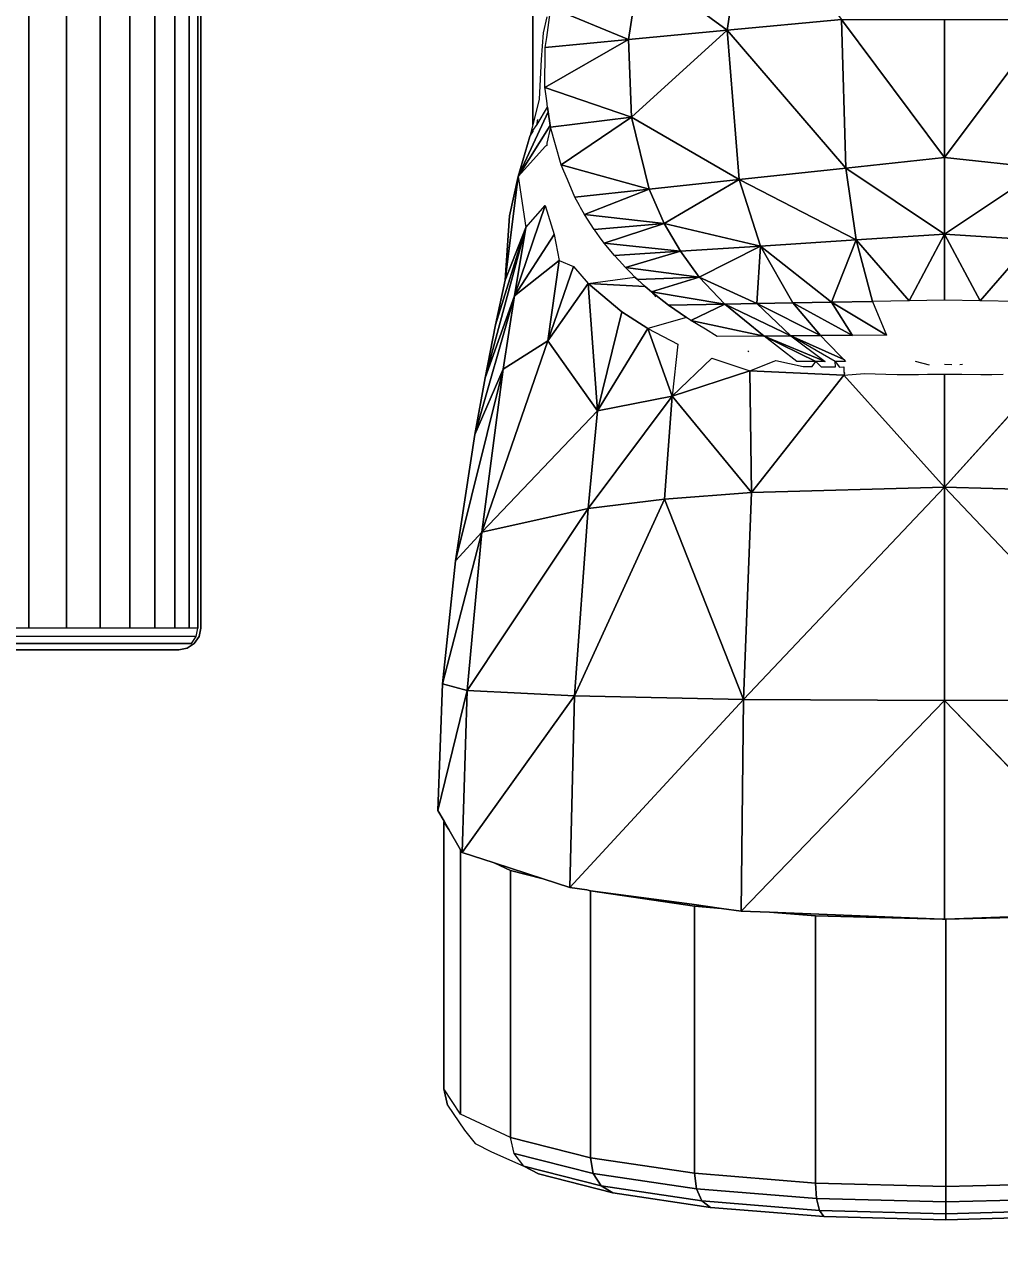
# Model space of a CAD drawing. Header units: centimetres. Extents: x -48696 to 156237, y -5617 to 29024.
# Drawn here: x -20443.02 to -20438.28, y 19738.96 to 19744.98 of the extents above; entities that cross this region are included whole.
import ezdxf

# ---------------------------------------------------------------- set-up
doc = ezdxf.new("R2010")
doc.units = ezdxf.units.CM
doc.layers.add('A0 BV', color=7, linetype='Continuous', plot=False)
doc.layers.add('Moveis', color=1, linetype='Continuous', lineweight=9)
doc.layers.add('Parede Baixa', color=5, linetype='Continuous', lineweight=50)
doc.layers.add('Piso', color=55, linetype='Continuous')
doc.styles.add('Valéria', font='romantic.ttf', dxfattribs={"height": 10})
doc.dimstyles.new('Cota - 50', dxfattribs={"dimtxt": 10, "dimasz": 5, "dimexe": 10, "dimexo": 20, "dimgap": 5, "dimtad": 1, "dimtxsty": 'Valéria', "dimblk": 'DOT', "dimcen": 0, "dimclrd": 12, "dimclre": 12, "dimclrt": 2, "dimazin": 2, "dimtfac": 1, "dimtix": 1, "dimtmove": 0, "dimatfit": 3, "dimldrblk": 'DOT', "dimfxl": 1, "dimarcsym": 0})

# ---------------------------------------------------------------- blocks, each defined once
blk = doc.blocks.new('o')
at = {"layer": 'Moveis'}
for p, q in [((12559.6265, 3259.6549), (12559.5928, 3260.484)), ((12559.6116, 3260.2485), (12559.6265, 3259.6549)), ((12560.9959, 3259.6551), (12560.9819, 3260.2111)), ((12557.0976, 3259.7316), (12557.0985, 3259.7198)), ((12557.0949, 3259.6499), (12557.0973, 3259.6824)), ((12559.5943, 3258.8516), (12559.6262, 3259.641)), ((12559.6262, 3259.641), (12559.6112, 3259.0615)), ((12559.6262, 3259.641), (12559.6265, 3259.6499)), ((12559.6265, 3259.6499), (12559.6265, 3259.6549)), ((12560.9815, 3259.0995), (12560.9959, 3259.6551)), ((12557.0822, 3259.5158), (12557.0985, 3259.5799)), ((12557.1416, 3259.3825), (12557.1429, 3259.4344)), ((12557.1429, 3259.4344), (12557.1431, 3259.4443)), ((12557.1393, 3259.334), (12557.1416, 3259.3825)), ((12557.1386, 3259.2842), (12557.1393, 3259.334)), ((12560.9398, 3258.5819), (12560.9815, 3259.0995)), ((12559.6112, 3259.0615), (12559.5943, 3258.8516)), ((12557.0819, 3258.8727), (12557.079, 3258.8801)), ((12559.5943, 3258.8516), (12559.5891, 3258.7229)), ((12557.034, 3258.7523), (12557.0373, 3258.7573)), ((12559.5891, 3258.7229), (12559.5767, 3258.6327)), ((12559.5581, 3258.498), (12559.5767, 3258.6327)), ((12559.5767, 3258.6327), (12559.5667, 3258.5089)), ((12560.8736, 3258.1378), (12560.9398, 3258.5819)), ((12559.5667, 3258.5089), (12559.496, 3258.0346)), ((12559.496, 3258.0346), (12559.5581, 3258.498)), ((12556.7414, 3258.285), (12556.7098, 3258.249)), ((12556.7663, 3258.3134), (12556.7414, 3258.285)), ((12556.7663, 3258.3134), (12556.7879, 3258.3331)), ((12560.7875, 3257.7974), (12560.8736, 3258.1378)), ((12559.492, 3258.0189), (12559.4814, 3257.9417)), ((12559.496, 3258.0346), (12559.492, 3258.0189)), ((12559.4814, 3257.9417), (12559.4416, 3257.8195)), ((12555.5125, 3257.8355), (12555.5848, 3257.8199)), ((12555.5848, 3257.8199), (12555.7066, 3257.8106)), ((12555.7066, 3257.8106), (12555.8866, 3257.8005)), ((12555.8866, 3257.8005), (12556.0048, 3257.7716)), ((12555.9794, 3257.7947), (12555.9824, 3257.7933)), ((12556.002, 3257.7922), (12555.9824, 3257.7933)), ((12559.3687, 3257.5958), (12559.4416, 3257.8195)), ((12559.4416, 3257.8195), (12559.404, 3257.671)), ((12560.7875, 3257.7974), (12560.7526, 3257.731)), ((12555.3537, 3257.7716), (12556.0048, 3257.7716)), ((12556.0048, 3257.7716), (12556.0576, 3257.7588)), ((12556.0296, 3257.7716), (12556.0362, 3257.7716)), ((12556.0576, 3257.7588), (12556.2404, 3257.7047)), ((12560.6872, 3257.5838), (12560.7526, 3257.731)), ((12556.2404, 3257.7047), (12556.4193, 3257.666)), ((12556.4193, 3257.666), (12556.7118, 3257.6462)), ((12559.404, 3257.671), (12559.3687, 3257.5958)), ((12556.7118, 3257.6462), (12556.9156, 3257.6013)), ((12557.1581, 3257.5544), (12556.9156, 3257.6013)), ((12557.4167, 3257.5082), (12557.1581, 3257.5544)), ((12559.3687, 3257.5958), (12559.3212, 3257.45)), ((12560.6488, 3257.5098), (12560.6872, 3257.5838)), ((12557.9917, 3257.42), (12557.4167, 3257.5082)), ((12560.5881, 3257.4603), (12560.6488, 3257.5098)), ((12559.309, 3257.443), (12559.2164, 3257.389)), ((12559.3212, 3257.45), (12559.309, 3257.443)), ((12560.4742, 3257.3839), (12560.5881, 3257.4603)), ((12558.5531, 3257.3604), (12557.9917, 3257.42)), ((12559.1797, 3257.3675), (12559.2164, 3257.389)), ((12559.2164, 3257.389), (12559.182, 3257.3659)), ((12560.4742, 3257.3839), (12560.3996, 3257.3659)), ((12559.131, 3257.3391), (12558.5531, 3257.3604)), ((12559.1797, 3257.3675), (12559.131, 3257.3391)), ((12559.182, 3257.3659), (12559.1797, 3257.3675)), ((12559.182, 3257.3659), (12560.0237, 3257.3659)), ((12560.0237, 3257.3659), (12560.055, 3257.3659)), ((12560.055, 3257.3659), (12560.3996, 3257.3659)), ((12554.9986, 3256.2579), (12558.2986, 3256.2579)), ((12558.2986, 3256.2579), (12558.3368, 3256.2502)), ((12558.3368, 3256.2502), (12558.3693, 3256.2285)), ((12558.3368, 3256.237), (12558.3368, 3256.1974)), ((12558.3368, 3256.1974), (12558.3368, 3256.1321)), ((12558.3693, 3256.2285), (12558.391, 3256.196)), ((12558.3693, 3256.2154), (12558.3693, 3256.1764)), ((12558.391, 3256.196), (12558.3986, 3256.1577)), ((12558.3693, 3256.1764), (12558.3693, 3256.1119)), ((12558.3986, 3252.9781), (12558.3986, 3256.1577)), ((12558.3368, 3256.1321), (12558.3368, 3256.0422)), ((12558.3693, 3256.1119), (12558.3693, 3256.0231)), ((12558.3368, 3256.0422), (12558.3368, 3255.9289)), ((12558.3693, 3256.0231), (12558.3693, 3255.9114)), ((12558.3368, 3255.9289), (12558.3368, 3255.7943)), ((12558.3693, 3255.9114), (12558.3693, 3255.7784)), ((12558.3368, 3255.7943), (12558.3368, 3255.6403)), ((12558.3693, 3255.7784), (12558.3693, 3255.6264)), ((12558.3368, 3255.6403), (12558.3368, 3255.4693)), ((12558.3693, 3255.6264), (12558.3693, 3255.4577)), ((12558.3368, 3255.4693), (12558.3368, 3255.2842)), ((12558.3693, 3255.4577), (12558.3693, 3255.2749))]:
    blk.add_line(p, q, dxfattribs=at)
for points, invisible_edges in [([(12560.9819, 3260.2111), (12561.0428, 3264.449), (12560.9959, 3259.6551)], 3), ([(12559.5891, 3260.5769), (12559.6265, 3259.6499), (12558.6294, 3259.6499)], 1), ([(12559.6265, 3259.6499), (12559.5891, 3260.5769), (12559.5928, 3260.484)], 13), ([(12559.6265, 3259.6499), (12559.5928, 3260.484), (12559.6265, 3259.6549)], 1), ([(12560.8292, 3260.2485), (12559.6265, 3259.6549), (12559.6116, 3260.2485)], 1), ([(12559.6265, 3259.6549), (12560.8292, 3260.2485), (12560.8441, 3259.6549)], 1), ([(12560.9004, 3260.2439), (12560.8441, 3259.6549), (12560.8292, 3260.2485)], 1), ([(12560.8441, 3259.6549), (12560.9004, 3260.2439), (12560.9152, 3259.6549)], 1), ([(12560.954, 3260.2307), (12560.9152, 3259.6549), (12560.9004, 3260.2439)], 1), ([(12560.9152, 3259.6549), (12560.954, 3260.2307), (12560.9685, 3259.655)], 1), ([(12560.9819, 3260.2111), (12560.9685, 3259.655), (12560.954, 3260.2307)], 1), ([(12560.9685, 3259.655), (12560.9819, 3260.2111), (12560.9959, 3259.6551)], 1), ([(12557.1416, 3259.9173), (12557.1459, 3260.1096), (12557.1429, 3259.8653)], 3), ([(12557.6556, 3259.6499), (12557.1429, 3259.8653), (12557.1459, 3260.1096)], 3), ([(12557.6556, 3259.6499), (12557.1427, 3259.8144), (12557.1429, 3259.8653)], 13), ([(12557.6556, 3259.6499), (12557.1417, 3259.7278), (12557.1427, 3259.8144)], 13), ([(12557.6556, 3259.6499), (12557.1412, 3259.6825), (12557.1417, 3259.7245)], 13), ([(12557.6556, 3259.6499), (12557.1417, 3259.7245), (12557.1417, 3259.7278)], 13), ([(12557.1412, 3259.6781), (12557.6556, 3259.6499), (12557.1408, 3259.6499)], 1), ([(12557.6556, 3259.6499), (12557.1412, 3259.6216), (12557.1408, 3259.6499)], 1), ([(12557.6556, 3259.6499), (12557.1412, 3259.6781), (12557.1412, 3259.6825)], 13), ([(12557.1412, 3259.6216), (12557.6556, 3259.6499), (12557.1412, 3259.6172)], 3), ([(12557.1412, 3259.6172), (12557.6556, 3259.6499), (12557.1417, 3259.5719)], 3), ([(12557.1417, 3259.5719), (12557.6556, 3259.6499), (12557.1422, 3259.5303)], 3), ([(12557.1422, 3259.5303), (12557.6556, 3259.6499), (12557.1427, 3259.4853)], 3), ([(12557.1427, 3259.4853), (12557.6556, 3259.6499), (12557.1431, 3259.4443)], 3), ([(12557.1431, 3259.4443), (12557.6556, 3259.6499), (12557.1459, 3259.1901)], 13), ([(12559.6265, 3259.6499), (12559.5891, 3258.7229), (12558.6294, 3259.6499)], 1), ([(12559.5891, 3258.7229), (12559.6265, 3259.6499), (12559.5943, 3258.8516)], 3), ([(12559.5943, 3258.8516), (12559.6265, 3259.6499), (12559.6262, 3259.641)], 1), ([(12559.6262, 3259.641), (12560.8288, 3259.0615), (12559.6112, 3259.0615)], 1), ([(12560.8288, 3259.0615), (12559.6262, 3259.641), (12559.6265, 3259.6499)], 13), ([(12560.8288, 3259.0615), (12559.6265, 3259.6499), (12559.6265, 3259.6549)], 13), ([(12560.8288, 3259.0615), (12559.6265, 3259.6549), (12560.8441, 3259.6549)], 1), ([(12560.8441, 3259.6549), (12560.9, 3259.0662), (12560.8288, 3259.0615)], 1), ([(12560.9, 3259.0662), (12560.8441, 3259.6549), (12560.9152, 3259.6549)], 1), ([(12560.9152, 3259.6549), (12560.9536, 3259.0795), (12560.9, 3259.0662)], 1), ([(12560.9536, 3259.0795), (12560.9152, 3259.6549), (12560.9685, 3259.655)], 1), ([(12560.9685, 3259.655), (12560.9815, 3259.0995), (12560.9536, 3259.0795)], 1), ([(12560.9815, 3259.0995), (12560.9685, 3259.655), (12560.9959, 3259.6551)], 1), ([(12561.0428, 3251.4871), (12560.9815, 3259.0995), (12560.9959, 3259.6551)], 13), ([(12557.1459, 3259.1901), (12557.1416, 3259.3825), (12557.1429, 3259.4344)], 13), ([(12557.1459, 3259.1901), (12557.1429, 3259.4344), (12557.1431, 3259.4443)], 13), ([(12557.1459, 3259.1901), (12557.1393, 3259.334), (12557.1416, 3259.3825)], 13), ([(12557.1393, 3259.334), (12557.1459, 3259.1901), (12557.1386, 3259.2842)], 1), ([(12556.9663, 3258.9486), (12556.9901, 3259.1081), (12557.0748, 3259.1903)], 1), ([(12557.0748, 3259.1903), (12557.0832, 3259.1504), (12556.9663, 3258.9486)], 1), ([(12557.0832, 3259.1504), (12557.0748, 3259.1903), (12557.083, 3259.1984)], 1), ([(12557.1323, 3259.1902), (12557.1086, 3259.171), (12557.1083, 3259.1902)], 1), ([(12557.1252, 3258.7613), (12557.1323, 3259.1902), (12557.1459, 3259.1901)], 3), ([(12557.1459, 3259.1901), (12557.1323, 3259.1902), (12557.1358, 3259.193)], 1), ([(12557.1086, 3259.171), (12557.1072, 3259.1519), (12557.0832, 3259.1504)], 1), ([(12557.1072, 3259.1519), (12557.1086, 3259.171), (12557.1074, 3259.1292)], 3), ([(12557.1074, 3259.1292), (12557.1086, 3259.171), (12557.1078, 3259.0872)], 3), ([(12556.9757, 3259.0941), (12556.9663, 3258.9486), (12556.9653, 3259.084)], 1), ([(12556.9663, 3258.9486), (12556.9757, 3259.0941), (12556.9901, 3259.1081)], 13), ([(12557.1078, 3259.0872), (12557.1055, 3259.0459), (12557.0834, 3259.0621)], 1), ([(12557.1055, 3259.0459), (12557.1078, 3259.0872), (12557.1056, 3259.0049)], 3), ([(12560.9104, 3258.5435), (12560.9, 3259.0662), (12560.9536, 3259.0795)], 1), ([(12560.9536, 3259.0795), (12560.9398, 3258.5819), (12560.9104, 3258.5435)], 1), ([(12560.9398, 3258.5819), (12560.9536, 3259.0795), (12560.9815, 3259.0995)], 1), ([(12561.0428, 3251.4871), (12560.9398, 3258.5819), (12560.9815, 3259.0995)], 13), ([(12560.7842, 3258.5089), (12559.5943, 3258.8516), (12559.6112, 3259.0615)], 13), ([(12560.7842, 3258.5089), (12559.6112, 3259.0615), (12560.8288, 3259.0615)], 1), ([(12560.8288, 3259.0615), (12560.8558, 3258.5179), (12560.7842, 3258.5089)], 1), ([(12560.8558, 3258.5179), (12560.8288, 3259.0615), (12560.9, 3259.0662)], 1), ([(12560.9, 3259.0662), (12560.9104, 3258.5435), (12560.8558, 3258.5179)], 1), ([(12557.1056, 3259.0049), (12557.0819, 3258.8727), (12557.079, 3258.8801)], 1), ([(12557.0819, 3258.8727), (12557.1056, 3259.0049), (12557.1252, 3258.7613)], 3), ([(12560.7842, 3258.5089), (12559.5891, 3258.7229), (12559.5943, 3258.8516)], 13), ([(12556.9671, 3258.8268), (12556.9366, 3258.5596), (12556.8964, 3258.4921)], 1), ([(12556.9366, 3258.5596), (12556.9671, 3258.8268), (12556.9686, 3258.6132)], 1), ([(12558.6236, 3258.7325), (12559.492, 3258.0189), (12559.4814, 3257.9417)], 1), ([(12559.492, 3258.0189), (12558.6236, 3258.7325), (12559.5891, 3258.7229)], 13), ([(12559.5581, 3258.498), (12559.5891, 3258.7229), (12559.5767, 3258.6327)], 1), ([(12560.7842, 3258.5089), (12559.5767, 3258.6327), (12559.5891, 3258.7229)], 13), ([(12556.8217, 3258.6475), (12556.8833, 3258.4731), (12556.8265, 3258.391)], 1), ([(12556.8833, 3258.4731), (12556.8217, 3258.6475), (12556.8964, 3258.4921)], 1), ([(12559.5767, 3258.6327), (12560.7842, 3258.5089), (12559.5667, 3258.5089)], 1), ([(12560.8736, 3258.1378), (12560.9104, 3258.5435), (12560.9398, 3258.5819)], 1), ([(12561.0428, 3251.4871), (12560.8736, 3258.1378), (12560.9398, 3258.5819)], 13), ([(12556.6986, 3258.5309), (12556.6782, 3258.2174), (12556.655, 3258.1941)], 1), ([(12556.6782, 3258.2174), (12556.6986, 3258.5309), (12556.6983, 3258.2376)], 3), ([(12556.6983, 3258.2376), (12556.6986, 3258.5309), (12556.7098, 3258.249)], 1), ([(12556.7663, 3258.3134), (12556.7098, 3258.249), (12556.6986, 3258.5309)], 1), ([(12559.5667, 3258.5089), (12560.7136, 3258.0346), (12559.496, 3258.0346)], 1), ([(12560.7136, 3258.0346), (12559.5667, 3258.5089), (12560.7842, 3258.5089)], 1), ([(12560.7842, 3258.5089), (12560.7857, 3258.0473), (12560.7136, 3258.0346)], 1), ([(12560.7857, 3258.0473), (12560.7842, 3258.5089), (12560.8558, 3258.5179)], 1), ([(12560.8558, 3258.5179), (12560.8419, 3258.0836), (12560.7857, 3258.0473)], 1), ([(12560.8419, 3258.0836), (12560.8558, 3258.5179), (12560.9104, 3258.5435)], 1), ([(12560.9104, 3258.5435), (12560.8736, 3258.1378), (12560.8419, 3258.0836)], 1), ([(12556.8567, 3258.1784), (12556.8265, 3258.391), (12556.8833, 3258.4731)], 13), ([(12556.8567, 3258.1784), (12556.8833, 3258.4731), (12556.9328, 3258.2971)], 1), ([(12559.492, 3258.0189), (12559.5581, 3258.498), (12559.496, 3258.0346)], 1), ([(12556.655, 3258.1941), (12556.6, 3258.145), (12556.5806, 3258.4451)], 1), ([(12556.5432, 3258.0983), (12556.482, 3258.0522), (12556.4539, 3258.3705)], 1), ([(12556.8567, 3258.1784), (12556.7663, 3258.3134), (12556.8265, 3258.391)], 13), ([(12556.2981, 3258.3025), (12556.215, 3257.9134), (12556.1859, 3257.9012)], 1), ([(12556.215, 3257.9134), (12556.2981, 3258.3025), (12556.2541, 3257.93)], 3), ([(12556.2541, 3257.93), (12556.2981, 3258.3025), (12556.3346, 3257.9639)], 1), ([(12556.2981, 3258.3025), (12556.3813, 3257.9896), (12556.3346, 3257.9639)], 3), ([(12556.3813, 3257.9896), (12556.2981, 3258.3025), (12556.4135, 3258.0073)], 1), ([(12556.7098, 3258.249), (12556.7663, 3258.3134), (12556.7414, 3258.285)], 1), ([(12556.7277, 3258.0247), (12556.7098, 3258.249), (12556.7414, 3258.285)], 1), ([(12556.7414, 3258.285), (12556.8567, 3258.1784), (12556.7277, 3258.0247)], 1), ([(12556.8567, 3258.1784), (12556.7414, 3258.285), (12556.7663, 3258.3134)], 13), ([(12556.7098, 3258.249), (12556.7277, 3258.0247), (12556.6983, 3258.2376)], 1), ([(12555.6153, 3258.2078), (12555.6063, 3257.8355), (12555.47, 3257.8546)], 1), ([(12555.6063, 3257.8355), (12555.6153, 3258.2078), (12555.651, 3257.8292)], 1), ([(12555.8341, 3257.827), (12555.651, 3257.8292), (12555.6153, 3258.2078)], 1), ([(12555.9692, 3258.2218), (12555.8419, 3257.8281), (12555.8341, 3257.827)], 1), ([(12555.8419, 3257.8281), (12555.9692, 3258.2218), (12555.8946, 3257.8355)], 3), ([(12555.8946, 3257.8355), (12555.9692, 3258.2218), (12555.9232, 3257.8395)], 3), ([(12555.9232, 3257.8395), (12555.9692, 3258.2218), (12555.9443, 3257.8425)], 3), ([(12555.9443, 3257.8425), (12555.9692, 3258.2218), (12556.0074, 3257.8514)], 3), ([(12556.0074, 3257.8514), (12555.9692, 3258.2218), (12556.0153, 3257.8526)], 1), ([(12555.9692, 3258.2218), (12556.0961, 3257.8756), (12556.0153, 3257.8526)], 1), ([(12556.0961, 3257.8756), (12555.9692, 3258.2218), (12556.1859, 3257.9012)], 1), ([(12556.6, 3258.145), (12556.655, 3258.1941), (12556.6228, 3258.1654)], 1), ([(12560.7875, 3257.7974), (12560.8419, 3258.0836), (12560.8736, 3258.1378)], 1), ([(12561.0428, 3251.4871), (12560.7875, 3257.7974), (12560.8736, 3258.1378)], 13), ([(12556.482, 3258.0522), (12556.5432, 3258.0983), (12556.485, 3258.0545)], 3), ([(12556.485, 3258.0545), (12556.5432, 3258.0983), (12556.5146, 3258.0767)], 1), ([(12560.7526, 3257.731), (12560.7857, 3258.0473), (12560.8419, 3258.0836)], 1), ([(12560.8419, 3258.0836), (12560.7875, 3257.7974), (12560.7526, 3257.731)], 1), ([(12560.6215, 3257.671), (12559.4814, 3257.9417), (12559.492, 3258.0189)], 13), ([(12560.6215, 3257.671), (12559.492, 3258.0189), (12559.496, 3258.0346)], 13), ([(12560.6215, 3257.671), (12559.496, 3258.0346), (12560.7136, 3258.0346)], 1), ([(12560.7136, 3258.0346), (12560.6944, 3257.6866), (12560.6215, 3257.671)], 1), ([(12560.6944, 3257.6866), (12560.7136, 3258.0346), (12560.7857, 3258.0473)], 1), ([(12560.7857, 3258.0473), (12560.7526, 3257.731), (12560.6944, 3257.6866)], 1), ([(12556.3346, 3257.9639), (12556.3813, 3257.9896), (12556.3728, 3257.9849)], 1), ([(12558.6071, 3257.9621), (12559.3687, 3257.5958), (12559.3212, 3257.45)], 1), ([(12559.3687, 3257.5958), (12558.6071, 3257.9621), (12559.4416, 3257.8195)], 3), ([(12559.4416, 3257.8195), (12558.6071, 3257.9621), (12559.4814, 3257.9417)], 1), ([(12556.9893, 3257.8407), (12556.7845, 3257.6889), (12556.6234, 3257.8928)], 1), ([(12560.6215, 3257.671), (12559.4416, 3257.8195), (12559.4814, 3257.9417)], 13), ([(12555.3537, 3257.7716), (12555.5125, 3257.8355), (12555.5848, 3257.8199)], 13), ([(12555.9443, 3257.8425), (12556.002, 3257.7922), (12555.9232, 3257.8395)], 1), ([(12556.002, 3257.7922), (12555.9443, 3257.8425), (12556.2404, 3257.7047)], 13), ([(12556.0153, 3257.8526), (12556.2404, 3257.7047), (12556.0074, 3257.8514)], 1), ([(12556.2404, 3257.7047), (12556.0153, 3257.8526), (12556.0872, 3257.8355)], 13), ([(12556.2404, 3257.7047), (12556.0872, 3257.8355), (12556.101, 3257.8308)], 3), ([(12556.101, 3257.8308), (12556.0872, 3257.8355), (12556.099, 3257.8355)], 1), ([(12556.7845, 3257.6889), (12556.9893, 3257.8407), (12557.1187, 3257.6374)], 1), ([(12555.3537, 3257.7716), (12555.5848, 3257.8199), (12556.0048, 3257.7716)], 3), ([(12556.0048, 3257.7716), (12555.5848, 3257.8199), (12555.7066, 3257.8106)], 13), ([(12555.651, 3257.8292), (12555.8341, 3257.827), (12555.6777, 3257.8289)], 3), ([(12555.6777, 3257.8289), (12555.8341, 3257.827), (12555.8157, 3257.8272)], 1), ([(12556.0048, 3257.7716), (12555.7066, 3257.8106), (12555.8866, 3257.8005)], 1), ([(12556.002, 3257.7922), (12556.0362, 3257.7716), (12556.0296, 3257.7716)], 1), ([(12559.4416, 3257.8195), (12560.6215, 3257.671), (12559.404, 3257.671)], 1), ([(12561.0428, 3251.4871), (12560.7526, 3257.731), (12560.7875, 3257.7974)], 13), ([(12558.2986, 3256.2579), (12555.1638, 3257.027), (12555.3537, 3257.7716)], 13), ([(12558.2986, 3256.2579), (12555.1638, 3257.027), (12555.3537, 3257.7716)], 13), ([(12558.2986, 3256.2579), (12555.1638, 3257.027), (12555.3537, 3257.7716)], 13), ([(12558.2986, 3256.2579), (12555.1638, 3257.027), (12555.3537, 3257.7716)], 13), ([(12558.2986, 3256.2579), (12555.1638, 3257.027), (12555.3537, 3257.7716)], 13), ([(12558.2986, 3256.2579), (12555.3537, 3257.7716), (12556.0048, 3257.7716)], 13), ([(12558.2986, 3256.2579), (12555.3537, 3257.7716), (12556.0048, 3257.7716)], 13), ([(12558.2986, 3256.2579), (12555.3537, 3257.7716), (12556.0048, 3257.7716)], 13), ([(12558.2986, 3256.2579), (12555.3537, 3257.7716), (12556.0048, 3257.7716)], 13), ([(12558.2986, 3256.2579), (12555.3537, 3257.7716), (12556.0048, 3257.7716)], 13), ([(12558.2986, 3256.2579), (12556.0048, 3257.7716), (12556.0576, 3257.7588)], 13), ([(12558.2986, 3256.2579), (12556.0048, 3257.7716), (12556.0576, 3257.7588)], 13), ([(12558.2986, 3256.2579), (12556.0048, 3257.7716), (12556.0576, 3257.7588)], 13), ([(12558.2986, 3256.2579), (12556.0048, 3257.7716), (12556.0576, 3257.7588)], 13), ([(12558.2986, 3256.2579), (12556.0048, 3257.7716), (12556.0576, 3257.7588)], 13), ([(12556.0362, 3257.7716), (12556.2404, 3257.7047), (12556.0576, 3257.7588)], 1), ([(12558.2986, 3256.2579), (12556.0576, 3257.7588), (12556.2404, 3257.7047)], 13), ([(12558.2986, 3256.2579), (12556.0576, 3257.7588), (12556.2404, 3257.7047)], 13), ([(12558.2986, 3256.2579), (12556.0576, 3257.7588), (12556.2404, 3257.7047)], 13), ([(12558.2986, 3256.2579), (12556.0576, 3257.7588), (12556.2404, 3257.7047)], 13), ([(12558.2986, 3256.2579), (12556.0576, 3257.7588), (12556.2404, 3257.7047)], 13), ([(12561.0428, 3251.4871), (12560.6872, 3257.5838), (12560.7526, 3257.731)], 13), ([(12558.2986, 3256.2579), (12556.2404, 3257.7047), (12556.4193, 3257.666)], 13), ([(12558.2986, 3256.2579), (12556.2404, 3257.7047), (12556.4193, 3257.666)], 13), ([(12558.2986, 3256.2579), (12556.2404, 3257.7047), (12556.4193, 3257.666)], 13), ([(12558.2986, 3256.2579), (12556.2404, 3257.7047), (12556.4193, 3257.666)], 13), ([(12558.2986, 3256.2579), (12556.2404, 3257.7047), (12556.4193, 3257.666)], 13), ([(12558.2986, 3256.2579), (12556.4193, 3257.666), (12556.7118, 3257.6462)], 13), ([(12558.2986, 3256.2579), (12556.4193, 3257.666), (12556.7118, 3257.6462)], 13), ([(12558.2986, 3256.2579), (12556.4193, 3257.666), (12556.7118, 3257.6462)], 13), ([(12558.2986, 3256.2579), (12556.4193, 3257.666), (12556.7118, 3257.6462)], 13), ([(12558.2986, 3256.2579), (12556.4193, 3257.666), (12556.7118, 3257.6462)], 13), ([(12560.5145, 3257.443), (12559.3687, 3257.5958), (12559.404, 3257.671)], 13), ([(12560.5145, 3257.443), (12559.404, 3257.671), (12560.6215, 3257.671)], 1), ([(12558.2986, 3256.2579), (12556.7118, 3257.6462), (12556.9156, 3257.6013)], 13), ([(12558.2986, 3256.2579), (12556.7118, 3257.6462), (12556.9156, 3257.6013)], 13), ([(12558.2986, 3256.2579), (12556.7118, 3257.6462), (12556.9156, 3257.6013)], 13), ([(12558.2986, 3256.2579), (12556.7118, 3257.6462), (12556.9156, 3257.6013)], 13), ([(12558.2986, 3256.2579), (12556.7118, 3257.6462), (12556.9156, 3257.6013)], 13), ([(12558.2986, 3256.2579), (12556.9156, 3257.6013), (12557.1581, 3257.5544)], 13), ([(12558.2986, 3256.2579), (12556.9156, 3257.6013), (12557.1581, 3257.5544)], 13), ([(12558.2986, 3256.2579), (12556.9156, 3257.6013), (12557.1581, 3257.5544)], 13), ([(12558.2986, 3256.2579), (12556.9156, 3257.6013), (12557.1581, 3257.5544)], 13), ([(12558.2986, 3256.2579), (12556.9156, 3257.6013), (12557.1581, 3257.5544)], 13), ([(12558.2986, 3256.2579), (12557.1581, 3257.5544), (12557.4167, 3257.5082)], 13), ([(12558.2986, 3256.2579), (12557.1581, 3257.5544), (12557.4167, 3257.5082)], 13), ([(12558.2986, 3256.2579), (12557.1581, 3257.5544), (12557.4167, 3257.5082)], 13), ([(12558.2986, 3256.2579), (12557.1581, 3257.5544), (12557.4167, 3257.5082)], 13), ([(12558.2986, 3256.2579), (12557.1581, 3257.5544), (12557.4167, 3257.5082)], 13), ([(12560.5145, 3257.443), (12559.3212, 3257.45), (12559.3687, 3257.5958)], 13), ([(12561.0428, 3251.4871), (12560.6488, 3257.5098), (12560.6872, 3257.5838)], 13), ([(12558.2986, 3256.2579), (12557.4167, 3257.5082), (12557.9917, 3257.42)], 13), ([(12558.2986, 3256.2579), (12557.4167, 3257.5082), (12557.9917, 3257.42)], 13), ([(12558.2986, 3256.2579), (12557.4167, 3257.5082), (12557.9917, 3257.42)], 13), ([(12558.2986, 3256.2579), (12557.4167, 3257.5082), (12557.9917, 3257.42)], 13), ([(12558.2986, 3256.2579), (12557.4167, 3257.5082), (12557.9917, 3257.42)], 13), ([(12561.0428, 3251.4871), (12560.5881, 3257.4603), (12560.6488, 3257.5098)], 13), ([(12558.5825, 3257.473), (12559.1797, 3257.3675), (12559.131, 3257.3391)], 1), ([(12559.1797, 3257.3675), (12558.5825, 3257.473), (12559.2164, 3257.389)], 3), ([(12559.2164, 3257.389), (12558.5825, 3257.473), (12559.3212, 3257.45)], 13), ([(12559.2164, 3257.389), (12559.3212, 3257.45), (12559.309, 3257.443)], 1), ([(12560.0237, 3257.3659), (12559.2164, 3257.389), (12559.309, 3257.443)], 13), ([(12559.3212, 3257.45), (12560.5145, 3257.443), (12559.309, 3257.443)], 1), ([(12560.0237, 3257.3659), (12559.309, 3257.443), (12560.5145, 3257.443)], 13), ([(12560.0237, 3257.3659), (12560.5145, 3257.443), (12560.055, 3257.3659)], 3), ([(12560.055, 3257.3659), (12560.5145, 3257.443), (12560.3996, 3257.3659)], 1), ([(12561.0428, 3251.4871), (12560.4742, 3257.3839), (12560.5881, 3257.4603)], 13), ([(12558.2986, 3256.2579), (12557.9917, 3257.42), (12558.5531, 3257.3604)], 13), ([(12558.2986, 3256.2579), (12557.9917, 3257.42), (12558.5531, 3257.3604)], 13), ([(12558.2986, 3256.2579), (12557.9917, 3257.42), (12558.5531, 3257.3604)], 13), ([(12558.2986, 3256.2579), (12557.9917, 3257.42), (12558.5531, 3257.3604)], 13), ([(12558.2986, 3256.2579), (12557.9917, 3257.42), (12558.5531, 3257.3604)], 13), ([(12559.2164, 3257.389), (12560.0237, 3257.3659), (12559.182, 3257.3659)], 1), ([(12561.0428, 3251.4871), (12560.3996, 3257.3659), (12560.4742, 3257.3839)], 13), ([(12558.2986, 3256.2579), (12558.5531, 3257.3604), (12558.3368, 3256.2502)], 3), ([(12558.2986, 3256.2579), (12558.5531, 3257.3604), (12558.3368, 3256.2502)], 3), ([(12558.2986, 3256.2579), (12558.5531, 3257.3604), (12558.3368, 3256.2502)], 3), ([(12558.2986, 3256.2579), (12558.5531, 3257.3604), (12558.3368, 3256.2502)], 3), ([(12558.2986, 3256.2579), (12558.5531, 3257.3604), (12558.3368, 3256.2502)], 3), ([(12558.3368, 3256.2502), (12558.5531, 3257.3604), (12558.3693, 3256.2285)], 3), ([(12558.3368, 3256.2502), (12558.5531, 3257.3604), (12558.3693, 3256.2285)], 3), ([(12558.3368, 3256.2502), (12558.5531, 3257.3604), (12558.3693, 3256.2285)], 3), ([(12558.3368, 3256.2502), (12558.5531, 3257.3604), (12558.3693, 3256.2285)], 3), ([(12558.3368, 3256.2502), (12558.5531, 3257.3604), (12558.3693, 3256.2285)], 3), ([(12558.3693, 3256.2285), (12558.5531, 3257.3604), (12558.391, 3256.196)], 3), ([(12558.3693, 3256.2285), (12558.5531, 3257.3604), (12558.391, 3256.196)], 3), ([(12558.3693, 3256.2285), (12558.5531, 3257.3604), (12558.391, 3256.196)], 3), ([(12558.3693, 3256.2285), (12558.5531, 3257.3604), (12558.391, 3256.196)], 3), ([(12558.3693, 3256.2285), (12558.5531, 3257.3604), (12558.391, 3256.196)], 3), ([(12558.391, 3256.196), (12558.5531, 3257.3604), (12558.3986, 3256.1577)], 3), ([(12558.391, 3256.196), (12558.5531, 3257.3604), (12558.3986, 3256.1577)], 3), ([(12558.391, 3256.196), (12558.5531, 3257.3604), (12558.3986, 3256.1577)], 3), ([(12558.391, 3256.196), (12558.5531, 3257.3604), (12558.3986, 3256.1577)], 3), ([(12558.391, 3256.196), (12558.5531, 3257.3604), (12558.3986, 3256.1577)], 3), ([(12560.0237, 3250.4681), (12558.5531, 3257.3604), (12559.131, 3257.3391)], 13), ([(12560.0237, 3250.4681), (12558.5531, 3257.3604), (12559.131, 3257.3391)], 13), ([(12560.0237, 3250.4681), (12558.5531, 3257.3604), (12559.131, 3257.3391)], 13), ([(12560.0237, 3250.4681), (12558.5531, 3257.3604), (12559.131, 3257.3391)], 13), ([(12560.0237, 3250.4681), (12558.5531, 3257.3604), (12559.131, 3257.3391)], 13), ([(12560.0237, 3250.4681), (12559.131, 3257.3391), (12559.1797, 3257.3675)], 13), ([(12560.0237, 3250.4681), (12559.131, 3257.3391), (12559.1797, 3257.3675)], 13), ([(12560.0237, 3250.4681), (12559.131, 3257.3391), (12559.1797, 3257.3675)], 13), ([(12560.0237, 3250.4681), (12559.131, 3257.3391), (12559.1797, 3257.3675)], 13), ([(12560.0237, 3250.4681), (12559.131, 3257.3391), (12559.1797, 3257.3675)], 13), ([(12560.0237, 3250.4681), (12559.1797, 3257.3675), (12559.182, 3257.3659)], 13), ([(12560.0237, 3250.4681), (12559.1797, 3257.3675), (12559.182, 3257.3659)], 13), ([(12560.0237, 3250.4681), (12559.1797, 3257.3675), (12559.182, 3257.3659)], 13), ([(12560.0237, 3250.4681), (12559.1797, 3257.3675), (12559.182, 3257.3659)], 13), ([(12560.0237, 3250.4681), (12559.1797, 3257.3675), (12559.182, 3257.3659)], 13), ([(12554.9986, 3256.2579), (12555.1638, 3257.027), (12558.2986, 3256.2579)], 3), ([(12554.9986, 3256.2579), (12555.1638, 3257.027), (12558.2986, 3256.2579)], 3), ([(12554.9986, 3256.2579), (12555.1638, 3257.027), (12558.2986, 3256.2579)], 3), ([(12554.9986, 3256.2579), (12555.1638, 3257.027), (12558.2986, 3256.2579)], 3), ([(12554.9986, 3256.2579), (12555.1638, 3257.027), (12558.2986, 3256.2579)], 3), ([(12554.9986, 3256.2446), (12554.9986, 3256.2579), (12558.2986, 3256.2579)], 13), ([(12554.9986, 3256.2446), (12558.2986, 3256.2579), (12558.2986, 3256.2446)], 3), ([(12558.2986, 3256.2446), (12558.2986, 3256.2579), (12558.3368, 3256.2502)], 13), ([(12558.2986, 3256.2446), (12558.3368, 3256.2502), (12558.3368, 3256.237)], 3), ([(12558.3368, 3256.237), (12558.3368, 3256.2502), (12558.3693, 3256.2285)], 13), ([(12558.2986, 3256.2446), (12554.9986, 3256.2048), (12554.9986, 3256.2446)], 1), ([(12554.9986, 3256.2048), (12558.2986, 3256.2446), (12558.2986, 3256.2048)], 1), ([(12558.2986, 3256.2048), (12554.9986, 3256.1392), (12554.9986, 3256.2048)], 1), ([(12554.9986, 3256.1392), (12558.2986, 3256.2048), (12558.2986, 3256.1392)], 1), ([(12558.3368, 3256.237), (12558.3693, 3256.2285), (12558.3693, 3256.2154)], 3), ([(12558.3693, 3256.2154), (12558.3693, 3256.2285), (12558.391, 3256.196)], 13), ([(12558.3693, 3256.2154), (12558.391, 3256.196), (12558.3693, 3256.1764)], 3), ([(12558.3693, 3256.1764), (12558.391, 3256.196), (12558.3693, 3256.1119)], 3), ([(12558.3693, 3256.1119), (12558.391, 3256.196), (12558.3693, 3256.0231)], 3), ([(12558.3693, 3256.0231), (12558.391, 3256.196), (12558.3693, 3255.9114)], 3), ([(12558.3693, 3255.081), (12558.391, 3256.196), (12558.3693, 3254.8791)], 3), ([(12558.3693, 3253.5093), (12558.391, 3256.196), (12558.3693, 3253.3573)], 3), ([(12558.391, 3252.9397), (12558.391, 3256.196), (12558.3986, 3252.9781)], 3), ([(12558.3986, 3252.9781), (12558.391, 3256.196), (12558.3986, 3256.1577)], 1), ([(12558.2986, 3256.1392), (12554.9986, 3256.0488), (12554.9986, 3256.1392)], 1), ([(12554.9986, 3256.0488), (12558.2986, 3256.1392), (12558.2986, 3256.0488)], 1), ([(12560.0237, 3250.4681), (12558.3986, 3252.9781), (12558.3986, 3256.1577)], 13), ([(12560.0237, 3250.4681), (12558.3986, 3252.9781), (12558.3986, 3256.1577)], 13), ([(12560.0237, 3250.4681), (12558.3986, 3252.9781), (12558.3986, 3256.1577)], 13), ([(12560.0237, 3250.4681), (12558.3986, 3252.9781), (12558.3986, 3256.1577)], 13), ([(12560.0237, 3250.4681), (12558.3986, 3252.9781), (12558.3986, 3256.1577)], 13), ([(12558.2986, 3256.0488), (12554.9986, 3255.9351), (12554.9986, 3256.0488)], 1), ([(12554.9986, 3255.9351), (12558.2986, 3256.0488), (12558.2986, 3255.9351)], 1), ([(12554.9986, 3255.9351), (12558.2986, 3255.7998), (12554.9986, 3255.7998)], 1), ([(12558.2986, 3255.7998), (12554.9986, 3255.9351), (12558.2986, 3255.9351)], 1), ([(12558.3693, 3255.2749), (12558.3693, 3255.7784), (12558.3693, 3255.9114)], 13), ([(12558.3693, 3255.2749), (12558.3693, 3255.9114), (12558.3693, 3255.081)], 3), ([(12558.2986, 3255.7998), (12554.9986, 3255.6451), (12554.9986, 3255.7998)], 1), ([(12554.9986, 3255.6451), (12558.2986, 3255.7998), (12558.2986, 3255.6451)], 1), ([(12558.3693, 3255.7784), (12558.3693, 3255.4577), (12558.3693, 3255.6264)], 1), ([(12558.3693, 3255.4577), (12558.3693, 3255.7784), (12558.3693, 3255.2749)], 3), ([(12558.2986, 3255.6451), (12554.9986, 3255.4734), (12554.9986, 3255.6451)], 1), ([(12554.9986, 3255.4734), (12558.2986, 3255.6451), (12558.2986, 3255.4734)], 1), ([(12558.2986, 3255.4734), (12554.9986, 3255.2874), (12554.9986, 3255.4734)], 1), ([(12554.9986, 3255.2874), (12558.2986, 3255.4734), (12558.2986, 3255.2874)], 1)]:
    blk.add_3dface(points, dxfattribs=dict(at, invisible_edges=invisible_edges))
for points in [[(12558.6294, 3259.6499), (12557.6556, 3259.6499), (12558.6236, 3260.5672)], [(12558.6236, 3260.5672), (12557.6556, 3259.6499), (12557.6807, 3260.5309)], [(12559.5891, 3260.5769), (12558.6294, 3259.6499), (12558.6236, 3260.5672)], [(12557.6807, 3260.5309), (12557.6556, 3259.6499), (12557.1459, 3260.1096)], [(12556.153, 3259.6499), (12555.5235, 3259.6499), (12555.5235, 3260.1203)], [(12556.2015, 3260.1005), (12556.153, 3259.6499), (12555.5235, 3260.1203)], [(12556.5022, 3259.6499), (12556.153, 3259.6499), (12556.2015, 3260.1005)], [(12556.5286, 3260.0535), (12556.5022, 3259.6499), (12556.2015, 3260.1005)], [(12556.8061, 3259.8119), (12556.5022, 3259.6499), (12556.5286, 3260.0535)], [(12556.8092, 3259.978), (12556.8061, 3259.8119), (12556.5286, 3260.0535)], [(12556.8061, 3259.8119), (12556.8029, 3259.6499), (12556.5022, 3259.6499)], [(12556.153, 3259.6499), (12555.5235, 3259.1794), (12555.5235, 3259.6499)], [(12556.2015, 3259.1992), (12555.5235, 3259.1794), (12556.153, 3259.6499)], [(12556.5022, 3259.6499), (12556.2015, 3259.1992), (12556.153, 3259.6499)], [(12556.5286, 3259.2462), (12556.2015, 3259.1992), (12556.5022, 3259.6499)], [(12556.8061, 3259.4878), (12556.5286, 3259.2462), (12556.5022, 3259.6499)], [(12556.8061, 3259.4878), (12556.5022, 3259.6499), (12556.8029, 3259.6499)], [(12557.6807, 3258.7688), (12557.1459, 3259.1901), (12557.6556, 3259.6499)], [(12558.6294, 3259.6499), (12558.6236, 3258.7325), (12557.6556, 3259.6499)], [(12558.6236, 3258.7325), (12557.6807, 3258.7688), (12557.6556, 3259.6499)], [(12559.5891, 3258.7229), (12558.6236, 3258.7325), (12558.6294, 3259.6499)], [(12556.8092, 3259.3217), (12556.5286, 3259.2462), (12556.8061, 3259.4878)], [(12556.9633, 3259.3852), (12556.8127, 3259.1343), (12556.8092, 3259.3217)], [(12556.9643, 3259.2304), (12556.8127, 3259.1343), (12556.9633, 3259.3852)], [(12556.8127, 3259.1343), (12556.5286, 3259.2462), (12556.8092, 3259.3217)], [(12556.5286, 3259.2462), (12556.2539, 3258.7134), (12556.2015, 3259.1992)], [(12556.5568, 3258.8111), (12556.2539, 3258.7134), (12556.5286, 3259.2462)], [(12556.8127, 3259.1343), (12556.5568, 3258.8111), (12556.5286, 3259.2462)], [(12556.2015, 3259.1992), (12555.5727, 3258.6586), (12555.5235, 3259.1794)], [(12556.2539, 3258.7134), (12555.5727, 3258.6586), (12556.2015, 3259.1992)], [(12556.9643, 3259.2304), (12556.816, 3258.9574), (12556.8127, 3259.1343)], [(12556.9653, 3259.084), (12556.816, 3258.9574), (12556.9643, 3259.2304)], [(12557.6807, 3258.7688), (12557.1252, 3258.7613), (12557.1459, 3259.1901)], [(12555.5727, 3258.6586), (12554.9627, 3258.7512), (12555.5235, 3259.1794)], [(12556.816, 3258.9574), (12556.5568, 3258.8111), (12556.8127, 3259.1343)], [(12556.9653, 3259.084), (12556.819, 3258.7941), (12556.816, 3258.9574)], [(12556.9663, 3258.9486), (12556.819, 3258.7941), (12556.9653, 3259.084)], [(12557.0833, 3259.1049), (12556.9671, 3258.8268), (12556.9663, 3258.9486)], [(12557.0834, 3259.0621), (12556.9671, 3258.8268), (12557.0833, 3259.1049)], [(12557.0836, 3258.9754), (12556.9671, 3258.8268), (12557.0834, 3259.0621)], [(12556.819, 3258.7941), (12556.5568, 3258.8111), (12556.816, 3258.9574)], [(12556.9663, 3258.9486), (12556.8217, 3258.6475), (12556.819, 3258.7941)], [(12556.9671, 3258.8268), (12556.8217, 3258.6475), (12556.9663, 3258.9486)], [(12556.5568, 3258.8111), (12556.4539, 3258.3705), (12556.2539, 3258.7134)], [(12556.5806, 3258.4451), (12556.4539, 3258.3705), (12556.5568, 3258.8111)], [(12556.819, 3258.7941), (12556.6986, 3258.5309), (12556.5568, 3258.8111)], [(12556.6986, 3258.5309), (12556.5806, 3258.4451), (12556.5568, 3258.8111)], [(12556.8217, 3258.6475), (12556.6986, 3258.5309), (12556.819, 3258.7941)], [(12556.9671, 3258.8268), (12556.8964, 3258.4921), (12556.8217, 3258.6475)], [(12555.5727, 3258.6586), (12555.2809, 3258.2606), (12554.9627, 3258.7512)], [(12557.2407, 3258.408), (12557.0683, 3258.5883), (12557.1252, 3258.7613)], [(12557.6807, 3258.7688), (12557.2407, 3258.408), (12557.1252, 3258.7613)], [(12557.7112, 3258.3723), (12557.2407, 3258.408), (12557.6807, 3258.7688)], [(12558.6236, 3258.7325), (12557.7112, 3258.3723), (12557.6807, 3258.7688)], [(12556.2539, 3258.7134), (12555.9692, 3258.2218), (12555.5727, 3258.6586)], [(12556.2981, 3258.3025), (12555.9692, 3258.2218), (12556.2539, 3258.7134)], [(12556.4539, 3258.3705), (12556.2981, 3258.3025), (12556.2539, 3258.7134)], [(12558.6236, 3258.7325), (12558.6071, 3257.9621), (12557.7112, 3258.3723)], [(12559.4814, 3257.9417), (12558.6071, 3257.9621), (12558.6236, 3258.7325)], [(12555.6153, 3258.2078), (12555.2809, 3258.2606), (12555.5727, 3258.6586)], [(12555.9692, 3258.2218), (12555.6153, 3258.2078), (12555.5727, 3258.6586)], [(12556.8217, 3258.6475), (12556.7663, 3258.3134), (12556.6986, 3258.5309)], [(12556.8265, 3258.391), (12556.7663, 3258.3134), (12556.8217, 3258.6475)], [(12556.6986, 3258.5309), (12556.655, 3258.1941), (12556.5806, 3258.4451)], [(12556.5806, 3258.4451), (12556.5432, 3258.0983), (12556.4539, 3258.3705)], [(12556.6, 3258.145), (12556.5432, 3258.0983), (12556.5806, 3258.4451)], [(12557.2407, 3258.408), (12556.9328, 3258.2971), (12557.0037, 3258.4336)], [(12557.3082, 3258.0674), (12556.9328, 3258.2971), (12557.2407, 3258.408)], [(12557.7528, 3258.024), (12557.2407, 3258.408), (12557.7112, 3258.3723)], [(12557.7528, 3258.024), (12557.3082, 3258.0674), (12557.2407, 3258.408)], [(12556.4539, 3258.3705), (12556.4135, 3258.0073), (12556.2981, 3258.3025)], [(12556.482, 3258.0522), (12556.4135, 3258.0073), (12556.4539, 3258.3705)], [(12558.6071, 3257.9621), (12557.7528, 3258.024), (12557.7112, 3258.3723)], [(12556.2981, 3258.3025), (12556.1859, 3257.9012), (12555.9692, 3258.2218)], [(12557.3082, 3258.0674), (12556.8567, 3258.1784), (12556.9328, 3258.2971)], [(12555.6153, 3258.2078), (12555.47, 3257.8546), (12555.2809, 3258.2606)], [(12555.9692, 3258.2218), (12555.8341, 3257.827), (12555.6153, 3258.2078)], [(12557.3082, 3258.0674), (12556.7277, 3258.0247), (12556.8567, 3258.1784)], [(12557.3082, 3258.0674), (12556.9893, 3257.8407), (12556.7277, 3258.0247)], [(12557.8611, 3257.5393), (12556.9893, 3257.8407), (12557.3082, 3258.0674)], [(12557.8611, 3257.5393), (12557.3082, 3258.0674), (12557.7528, 3258.024)], [(12556.9893, 3257.8407), (12556.6505, 3257.9577), (12556.7277, 3258.0247)], [(12558.5825, 3257.473), (12557.8611, 3257.5393), (12557.7528, 3258.024)], [(12558.6071, 3257.9621), (12558.5825, 3257.473), (12557.7528, 3258.024)], [(12556.9893, 3257.8407), (12556.6234, 3257.8928), (12556.6505, 3257.9577)], [(12559.3212, 3257.45), (12558.5825, 3257.473), (12558.6071, 3257.9621)], [(12556.7845, 3257.6889), (12556.5037, 3257.869), (12556.6234, 3257.8928)], [(12556.2404, 3257.7047), (12555.9443, 3257.8425), (12556.0074, 3257.8514)], [(12556.7845, 3257.6889), (12556.3723, 3257.8282), (12556.5037, 3257.869)], [(12557.8611, 3257.5393), (12557.1187, 3257.6374), (12556.9893, 3257.8407)], [(12556.7845, 3257.6889), (12556.4727, 3257.7411), (12556.3723, 3257.8282)], [(12556.7118, 3257.6462), (12556.2404, 3257.7047), (12556.4727, 3257.7411)], [(12557.1581, 3257.5544), (12556.4727, 3257.7411), (12556.7845, 3257.6889)], [(12557.1581, 3257.5544), (12556.9156, 3257.6013), (12556.4727, 3257.7411)], [(12556.9156, 3257.6013), (12556.7118, 3257.6462), (12556.4727, 3257.7411)], [(12556.7118, 3257.6462), (12556.4193, 3257.666), (12556.2404, 3257.7047)], [(12557.4167, 3257.5082), (12556.7845, 3257.6889), (12557.1187, 3257.6374)], [(12557.4167, 3257.5082), (12557.1581, 3257.5544), (12556.7845, 3257.6889)], [(12557.9917, 3257.42), (12557.1187, 3257.6374), (12557.8611, 3257.5393)], [(12557.9917, 3257.42), (12557.4167, 3257.5082), (12557.1187, 3257.6374)], [(12558.5825, 3257.473), (12558.5531, 3257.3604), (12557.8611, 3257.5393)], [(12558.5531, 3257.3604), (12557.9917, 3257.42), (12557.8611, 3257.5393)], [(12559.131, 3257.3391), (12558.5531, 3257.3604), (12558.5825, 3257.473)]]:
    blk.add_3dface(points, dxfattribs=at)
blk = doc.blocks.new('_Dot')
at = {"color": 0, "linetype": 'ByBlock', "lineweight": -2}
blk.add_line((-0.5, 0), (-1, 0), dxfattribs=at)
at = {"color": 0, "linetype": 'ByBlock', "const_width": 0.5}
blk.add_lwpolyline([(-0.25, 0, 1), (0.25, 0, 1)], format="xyb", close=True, dxfattribs=at)
blk = doc.blocks.new('*D1194')
at = {"layer": 'A0 BV', "color": 12, "lineweight": -2, "transparency": 16777216}
for p, q in [((-20598.9, 19728.7635), (-20598.9, 19707.3169)), ((-20358.9, 19728.6235), (-20358.9, 19707.3169)), ((-20593.9, 19717.3169), (-20363.9, 19717.3169))]:
    blk.add_line(p, q, dxfattribs=at)
at = {"layer": 'Defpoints', "color": 0, "transparency": 16777216}
for p in [(-20598.9, 19748.7635), (-20358.9, 19748.6235), (-20358.9, 19717.3169)]:
    blk.add_point(p, dxfattribs=at)
at = {"layer": 'A0 BV', "color": 12, "lineweight": -2, "transparency": 16777216, "xscale": 5, "yscale": 5, "zscale": 5, "rotation": 180}
blk.add_blockref('_Dot', (-20598.9, 19717.3169), dxfattribs=at)
at = {"layer": 'A0 BV', "color": 12, "lineweight": -2, "transparency": 16777216, "xscale": 5, "yscale": 5, "zscale": 5}
blk.add_blockref('_Dot', (-20358.9, 19717.3169), dxfattribs=at)
at = {"layer": 'A0 BV', "color": 2, "transparency": 16777216, "insert": (-20478.9, 19727.4278), "char_height": 10, "attachment_point": 5, "style": 'Valéria'}
blk.add_mtext('240', dxfattribs=at)

msp = doc.modelspace()

# ---------------------------------------------------------------- hatches: boundary and pattern name
at = {"layer": 'Piso'}
h = msp.add_hatch(dxfattribs=at)
h.set_pattern_fill('ANSI37', color=256, scale=13.333333, angle=-45)
h.set_pattern_definition([(360, (-38279.656, 1180.254), (3e-14, 42.33333), []), (90, (-38279.656, 1180.254), (-42.33333, 3e-14), [])])
h.paths.add_polyline_path([(-20598.86916, 19598.97756), (-20598.91573, 19748.7635), (-20573.32334, 19748.74204), (-20573.40685, 19747.04528), (-20566.55865, 19747.20104), (-20566.55865, 19744.56962), (-20566.05034, 19737.82206), (-20564.92334, 19737.82206), (-20564.92334, 19709.59573), (-20577.495, 19709.59573), (-20577.495, 19678.91385), (-20546.75167, 19678.91385), (-20546.75167, 19709.59573), (-20559.32334, 19709.59573), (-20559.32334, 19737.82206), (-20558.19634, 19737.82206), (-20558.19634, 19741.83187), (-20557.68803, 19744.56962), (-20557.68803, 19747.20104), (-20550.88461, 19747.24346), (-20550.88374, 19748.73548), (-20518.89996, 19748.77994), (-20518.86915, 19598.9309)])
h.paths.add_polyline_path([(-20511.86914, 19598.92682), (-20511.89994, 19748.71275), (-20508.91668, 19748.71275), (-20508.91668, 19744.48301), (-20507.11708, 19744.48301), (-20506.81739, 19743.48946), (-20489.07878, 19743.21432), (-20489.04203, 19745.58357), (-20491.14339, 19746.78839), (-20491.99861, 19745.29678), (-20504.65002, 19744.48301), (-20504.64755, 19748.70852), (-20473.39462, 19748.69029), (-20473.39462, 19745.2477), (-20471.54393, 19745.2477), (-20471.54393, 19743.38426), (-20469.63714, 19743.38426), (-20469.63714, 19741.34897), (-20487.00632, 19741.34897), (-20486.31108, 19682.13074), (-20465.58083, 19682.13074), (-20448.86669, 19684.67544), (-20445.31229, 19702.15529), (-20448.0013, 19741.34897), (-20465.37047, 19741.34897), (-20465.37047, 19743.48561), (-20463.47347, 19743.48561), (-20463.24843, 19745.4078), (-20461.71916, 19745.50078), (-20461.71916, 19748.68348), (-20446.72278, 19748.66389), (-20447.32472, 19747.65934), (-20447.32472, 19746.22448), (-20445.75951, 19746.51408), (-20445.77323, 19743.69907), (-20448.52916, 19743.7125), (-20448.33073, 19742.32021), (-20445.93144, 19742.08395), (-20445.78432, 19741.65348), (-20441.53898, 19741.09416), (-20440.95978, 19738.6008), (-20435.5872, 19738.6008), (-20434.58432, 19738.6008), (-20434.58432, 19698.66764), (-20360.85846, 19698.62464), (-20360.85846, 19693.31709), (-20355.85846, 19693.31709), (-20355.67015, 19611.31606), (-20358.84626, 19611.30876), (-20358.85315, 19614.30875), (-20431.35296, 19614.14226), (-20431.361, 19617.64225), (-20428.08074, 19617.58941), (-20428.5583, 19623.35171), (-20434.83315, 19623.35171), (-20437.82796, 19617.92642), (-20433.86015, 19617.27353), (-20433.86015, 19614.1365), (-20437.85294, 19614.12733), (-20437.84605, 19611.12734), (-20433.84606, 19611.13653), (-20433.83802, 19607.63654), (-20436.97995, 19607.62932), (-20436.97995, 19603.62777), (-20434.37362, 19602.06898), (-20430.72059, 19602.06898), (-20428.16202, 19603.71821), (-20428.16202, 19608.06485), (-20431.33803, 19607.64228), (-20431.34607, 19611.14227), (-20360.84625, 19611.30417), (-20360.8442, 19601.30419), (-20358.84689, 19601.3046), (-20358.83853, 19598.83756)])

# ---------------------------------------------------------------- block references
at = {"layer": 'Parede Baixa', "xscale": 1.066666666666667, "yscale": 1.066666666666667, "zscale": 1.066666666666667, "rotation": 270}
msp.add_blockref('o', (-23915.50963, 33137.56318), dxfattribs=at)

# ---------------------------------------------------------------- dimensions: what is measured, and where the dimension line sits
at = {"layer": 'A0 BV'}
dim = msp.add_linear_dim(base=(-20358.9, 19717.3169), p1=(-20598.89995, 19748.76349), p2=(-20358.9, 19748.62351), dimstyle='Cota - 50', dxfattribs=at)
dim.commit()
dim.dimension.update_dxf_attribs({"geometry": '*D1194', "text_midpoint": (-20478.89997, 19727.42785)})

doc.saveas('drawing.dxf')
